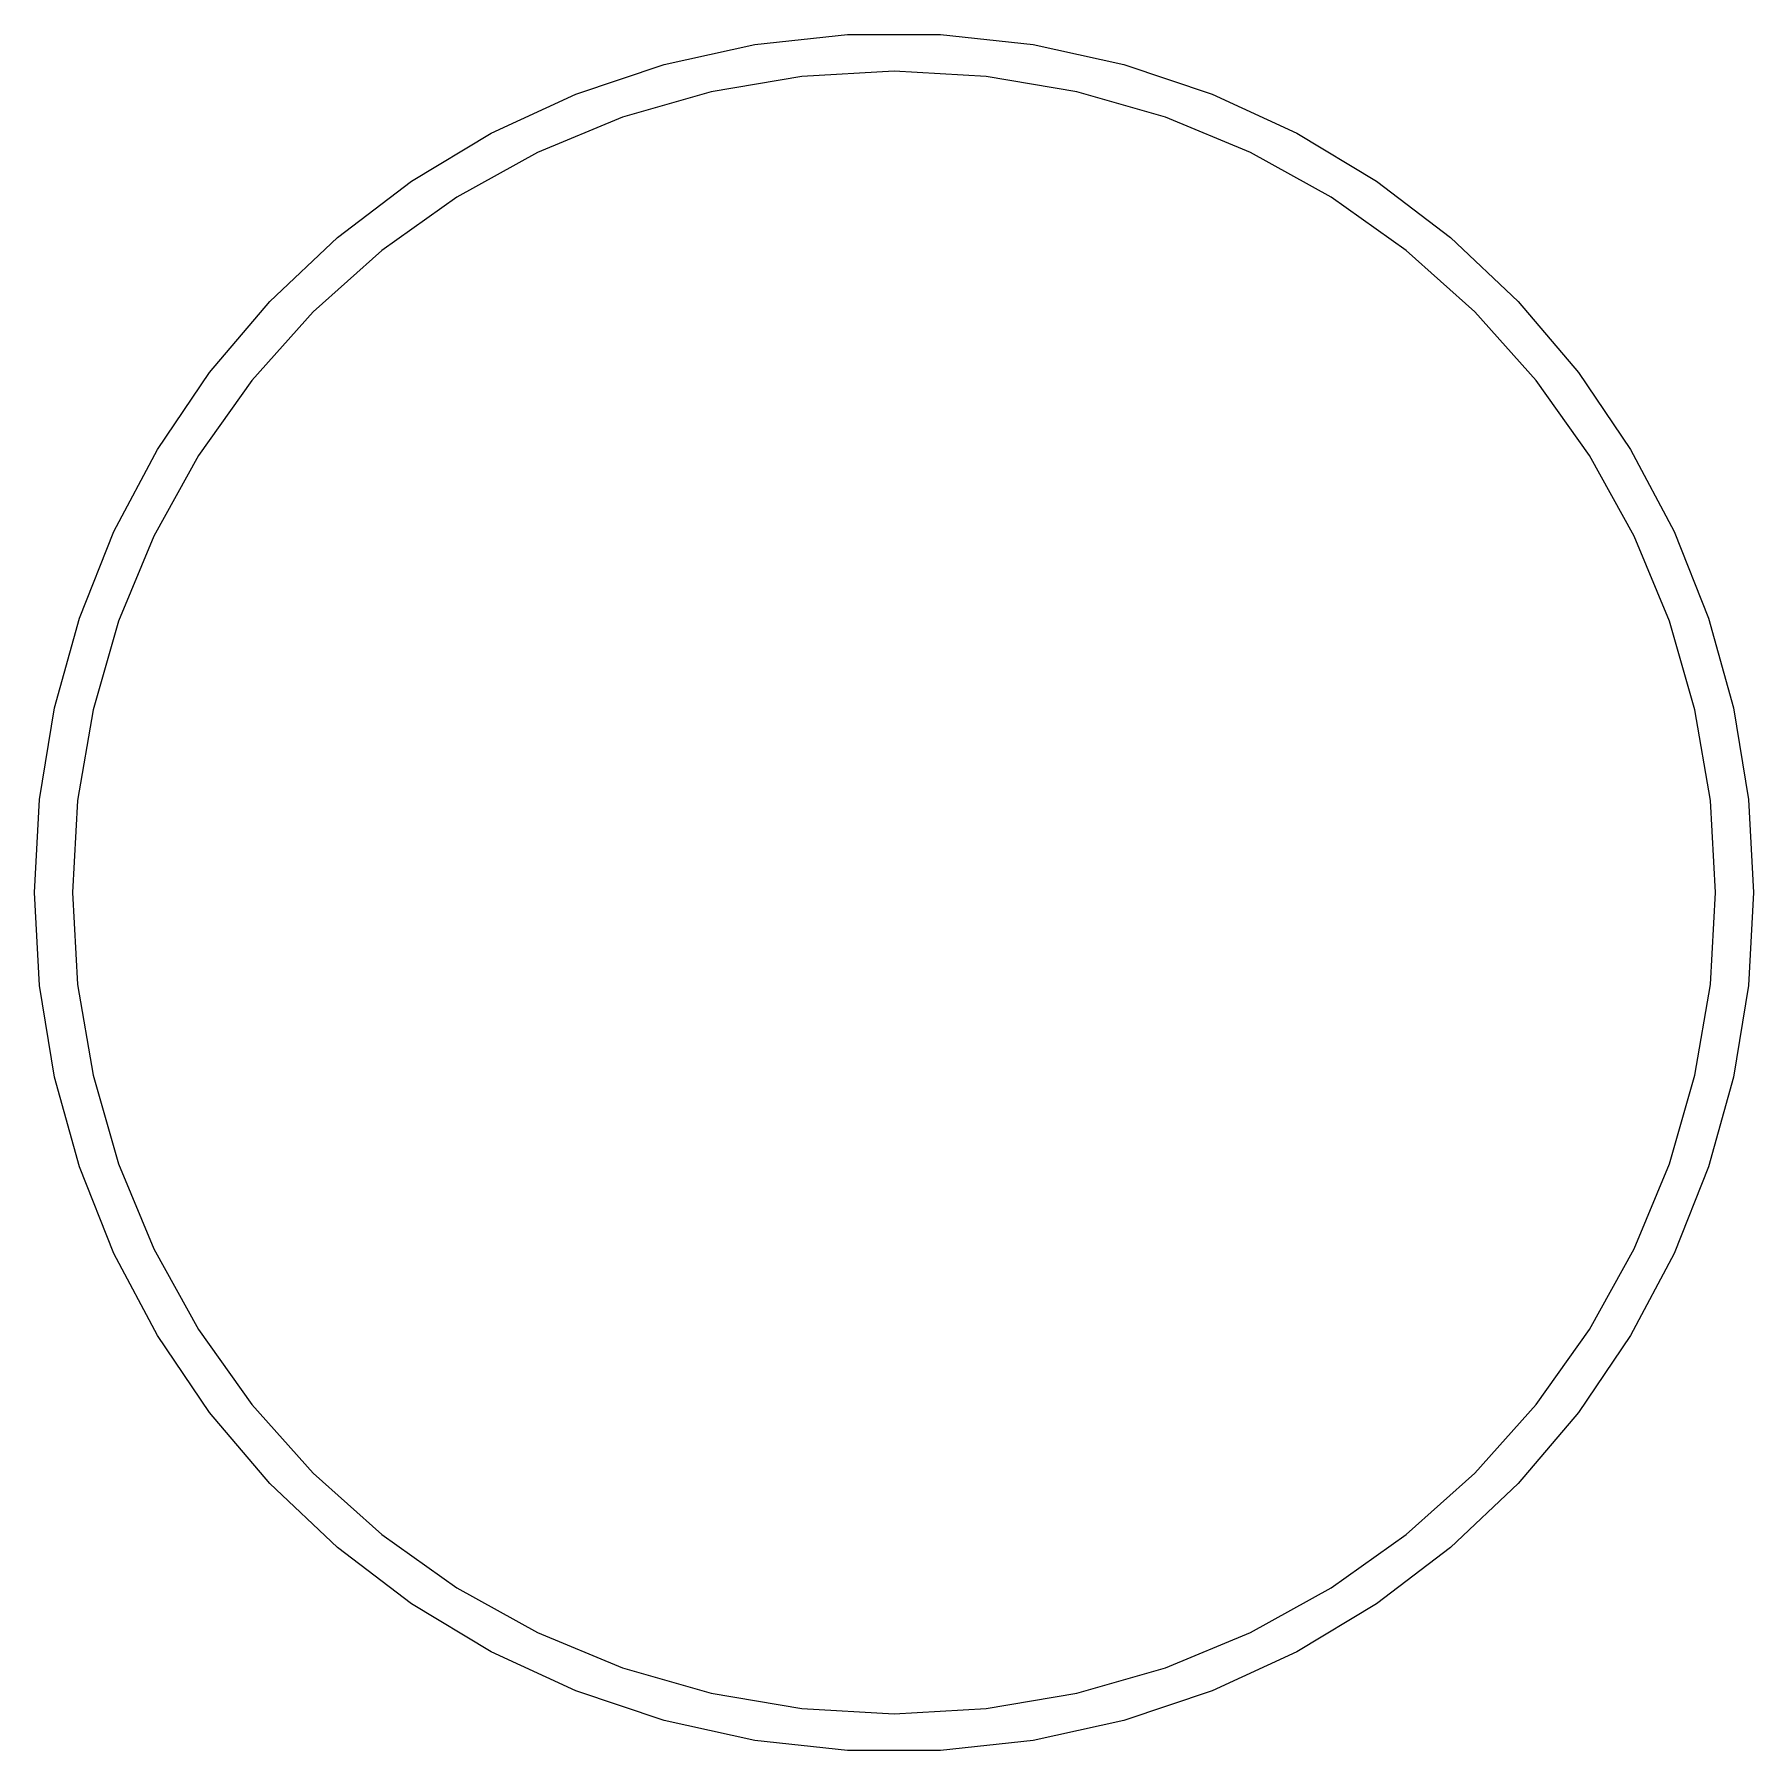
# Model space of a CAD drawing. Extents: x 3.87 to 5.83, y -4.81 to -2.87.
# Drawn here: x 3.8711 to 4.1289, y -4.8087 to -4.5513 of the extents above.
import ezdxf

# ---------------------------------------------------------------- set-up
doc = ezdxf.new("R2010")
doc.units = 0
doc.header["$MEASUREMENT"] = 0
doc.layers.add('BLACK', color=7, linetype='CONTINUOUS')

msp = doc.modelspace()

# ---------------------------------------------------------------- linework, layer by layer
at = {"layer": 'BLACK', "linetype": 'CONTINUOUS'}
for p, q in [((3.97914, -4.55276), (3.99302, -4.55125)), ((3.99302, -4.55125), (4.00698, -4.55125)), ((4.00698, -4.55125), (4.02086, -4.55276)), ((3.96551, -4.55576), (3.97914, -4.55276)), ((4.02086, -4.55276), (4.03449, -4.55576)), ((3.95228, -4.56022), (3.96551, -4.55576)), ((4.03449, -4.55576), (4.04772, -4.56022)), ((3.9862, -4.55755), (3.97258, -4.55986)), ((4, -4.55677), (3.9862, -4.55755)), ((4.0138, -4.55755), (4, -4.55677)), ((4.02742, -4.55986), (4.0138, -4.55755)), ((3.9396, -4.56608), (3.95228, -4.56022)), ((3.97258, -4.55986), (3.9593, -4.56369)), ((4.0407, -4.56369), (4.02742, -4.55986)), ((4.04772, -4.56022), (4.0604, -4.56608)), ((3.9593, -4.56369), (3.94653, -4.56898)), ((4.05347, -4.56898), (4.0407, -4.56369)), ((3.92764, -4.57328), (3.9396, -4.56608)), ((4.0604, -4.56608), (4.07236, -4.57328)), ((3.94653, -4.56898), (3.93444, -4.57566)), ((4.06556, -4.57566), (4.05347, -4.56898)), ((3.91653, -4.58173), (3.92764, -4.57328)), ((4.07236, -4.57328), (4.08347, -4.58173)), ((3.93444, -4.57566), (3.92317, -4.58366)), ((4.07683, -4.58366), (4.06556, -4.57566)), ((3.90639, -4.59133), (3.91653, -4.58173)), ((4.08347, -4.58173), (4.09361, -4.59133)), ((3.92317, -4.58366), (3.91287, -4.59287)), ((4.08713, -4.59287), (4.07683, -4.58366)), ((3.89735, -4.60197), (3.90639, -4.59133)), ((4.09361, -4.59133), (4.10265, -4.60197)), ((3.91287, -4.59287), (3.90366, -4.60317)), ((4.09634, -4.60317), (4.08713, -4.59287)), ((3.88952, -4.61353), (3.89735, -4.60197)), ((4.10265, -4.60197), (4.11048, -4.61353)), ((3.90366, -4.60317), (3.89566, -4.61444)), ((4.10434, -4.61444), (4.09634, -4.60317)), ((3.88298, -4.62586), (3.88952, -4.61353)), ((3.89566, -4.61444), (3.88898, -4.62653)), ((4.11102, -4.62653), (4.10434, -4.61444)), ((4.11048, -4.61353), (4.11702, -4.62586)), ((3.87781, -4.63883), (3.88298, -4.62586)), ((4.11702, -4.62586), (4.12219, -4.63883)), ((3.88898, -4.62653), (3.88369, -4.6393)), ((4.11631, -4.6393), (4.11102, -4.62653)), ((3.87408, -4.65228), (3.87781, -4.63883)), ((4.12219, -4.63883), (4.12592, -4.65228)), ((3.88369, -4.6393), (3.87986, -4.65258)), ((4.12014, -4.65258), (4.11631, -4.6393)), ((3.87182, -4.66606), (3.87408, -4.65228)), ((3.87986, -4.65258), (3.87755, -4.6662)), ((4.12245, -4.6662), (4.12014, -4.65258)), ((4.12592, -4.65228), (4.12818, -4.66606)), ((3.87106, -4.68), (3.87182, -4.66606)), ((3.87755, -4.6662), (3.87677, -4.68)), ((4.12323, -4.68), (4.12245, -4.6662)), ((4.12818, -4.66606), (4.12894, -4.68)), ((3.87182, -4.69394), (3.87106, -4.68)), ((3.87677, -4.68), (3.87755, -4.6938)), ((4.12245, -4.6938), (4.12323, -4.68)), ((4.12894, -4.68), (4.12818, -4.69394)), ((3.87408, -4.70772), (3.87182, -4.69394)), ((3.87755, -4.6938), (3.87986, -4.70742)), ((4.12014, -4.70742), (4.12245, -4.6938)), ((4.12818, -4.69394), (4.12592, -4.70772)), ((3.87781, -4.72117), (3.87408, -4.70772)), ((3.87986, -4.70742), (3.88369, -4.7207)), ((4.11631, -4.7207), (4.12014, -4.70742)), ((4.12592, -4.70772), (4.12219, -4.72117)), ((3.88298, -4.73414), (3.87781, -4.72117)), ((3.88369, -4.7207), (3.88898, -4.73347)), ((4.11102, -4.73347), (4.11631, -4.7207)), ((4.12219, -4.72117), (4.11702, -4.73414)), ((3.88952, -4.74647), (3.88298, -4.73414)), ((3.88898, -4.73347), (3.89566, -4.74556)), ((4.10434, -4.74556), (4.11102, -4.73347)), ((4.11702, -4.73414), (4.11048, -4.74647)), ((3.89735, -4.75803), (3.88952, -4.74647)), ((3.89566, -4.74556), (3.90366, -4.75683)), ((4.09634, -4.75683), (4.10434, -4.74556)), ((4.11048, -4.74647), (4.10265, -4.75803)), ((3.90366, -4.75683), (3.91287, -4.76713)), ((4.08713, -4.76713), (4.09634, -4.75683)), ((3.90639, -4.76867), (3.89735, -4.75803)), ((4.10265, -4.75803), (4.09361, -4.76867)), ((3.91287, -4.76713), (3.92317, -4.77634)), ((4.07683, -4.77634), (4.08713, -4.76713)), ((3.91653, -4.77827), (3.90639, -4.76867)), ((4.09361, -4.76867), (4.08347, -4.77827)), ((3.92764, -4.78672), (3.91653, -4.77827)), ((3.92317, -4.77634), (3.93444, -4.78434)), ((4.06556, -4.78434), (4.07683, -4.77634)), ((4.08347, -4.77827), (4.07236, -4.78672)), ((3.93444, -4.78434), (3.94653, -4.79102)), ((4.05347, -4.79102), (4.06556, -4.78434)), ((3.9396, -4.79392), (3.92764, -4.78672)), ((4.07236, -4.78672), (4.0604, -4.79392)), ((3.94653, -4.79102), (3.9593, -4.79631)), ((4.0407, -4.79631), (4.05347, -4.79102)), ((3.95228, -4.79978), (3.9396, -4.79392)), ((3.9593, -4.79631), (3.97258, -4.80014)), ((4.02742, -4.80014), (4.0407, -4.79631)), ((4.0604, -4.79392), (4.04772, -4.79978)), ((3.96551, -4.80424), (3.95228, -4.79978)), ((3.97258, -4.80014), (3.9862, -4.80245)), ((4.0138, -4.80245), (4.02742, -4.80014)), ((4.04772, -4.79978), (4.03449, -4.80424)), ((3.9862, -4.80245), (4, -4.80323)), ((4, -4.80323), (4.0138, -4.80245)), ((3.97914, -4.80724), (3.96551, -4.80424)), ((4.03449, -4.80424), (4.02086, -4.80724)), ((3.99302, -4.80875), (3.97914, -4.80724)), ((4.00698, -4.80875), (3.99302, -4.80875)), ((4.02086, -4.80724), (4.00698, -4.80875))]:
    msp.add_line(p, q, dxfattribs=at)

doc.saveas('drawing.dxf')
